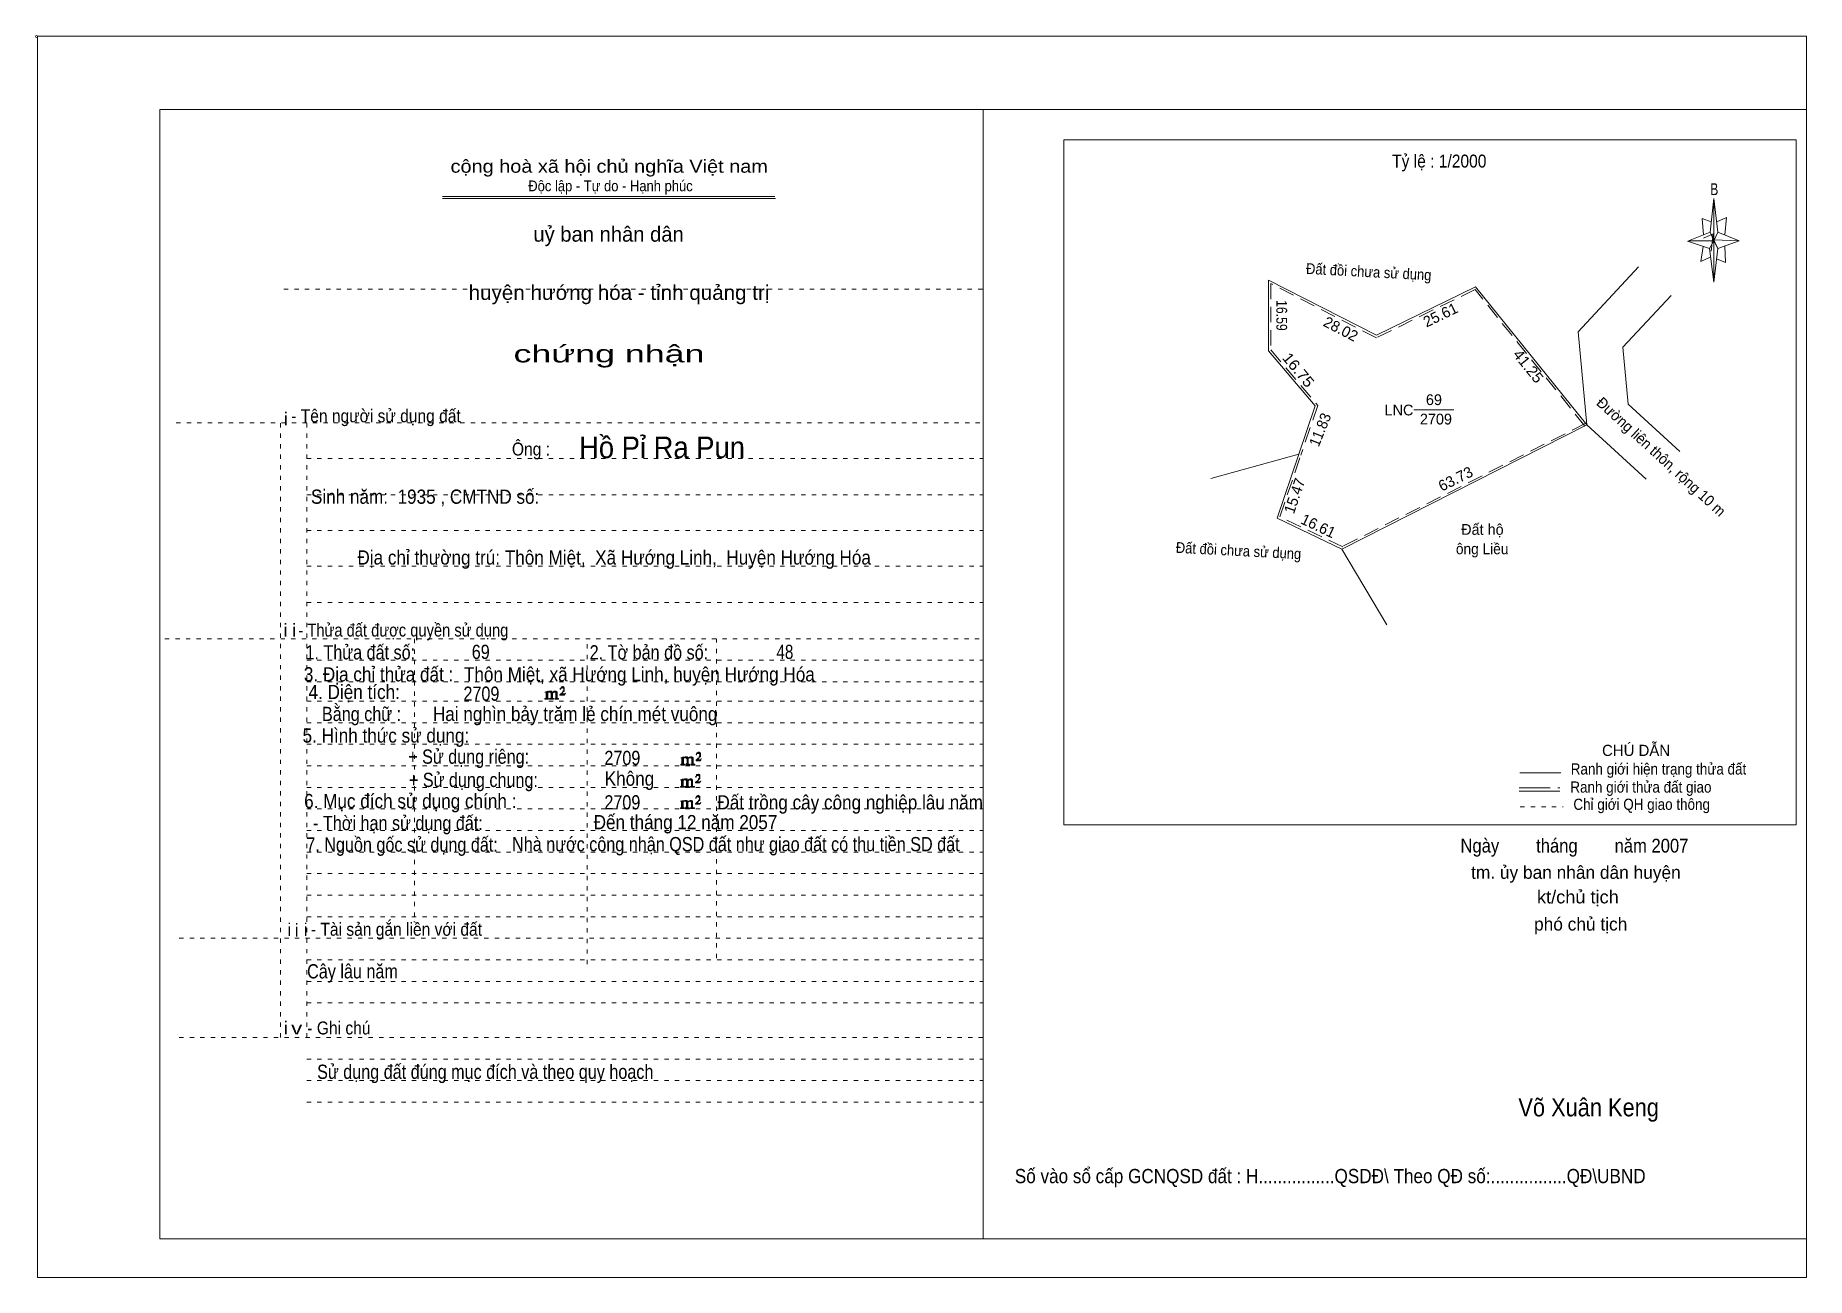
# Model space of a CAD drawing. Header units: centimetres. Extents: x -1.6 to 39.5, y -3.3 to 25.5.
import ezdxf
from ezdxf.enums import TextEntityAlignment as Align

# ---------------------------------------------------------------- set-up
doc = ezdxf.new("R2010")
doc.units = ezdxf.units.CM
doc.header["$LTSCALE"] = 0.12
for name, pattern in [('DOTTED', [1.5, 0.3, -1.2]), ('LONG_DASHED', [7.5, 6, -1.5]), ('MEDIUM_DASHED', [4.5, 3, -1.5])]:
    doc.linetypes.add(name, pattern=pattern)
for name, color, linetype, lineweight in [('1', 7, 'DOTTED', 13), ('10', 7, 'Continuous', 13), ('13', 7, 'Continuous', 13), ('4', 7, 'Continuous', 13), ('5', 7, 'Continuous', 13), ('50', 7, 'Continuous', 13)]:
    doc.layers.add(name, color=color, linetype=linetype, lineweight=lineweight)
doc.layers.add('30', color=7, linetype='Continuous')

msp = doc.modelspace()

# ---------------------------------------------------------------- hatches: boundary and pattern name
at = {"layer": '50'}
for points in [[(10.27, 10.13), (10.27, 10.12), (10.27, 10.11), (10.25, 10.11), (10.24, 10.11), (10.24, 10.1), (10.33, 10.1), (10.33, 10.11), (10.32, 10.11), (10.31, 10.11), (10.31, 10.12), (10.31, 10.13), (10.31, 10.24), (10.31, 10.25), (10.32, 10.26), (10.34, 10.26), (10.35, 10.26), (10.36, 10.26), (10.37, 10.25), (10.39, 10.22), (10.39, 10.13), (10.37, 10.12), (10.37, 10.11), (10.36, 10.11), (10.35, 10.11), (10.35, 10.1), (10.44, 10.1), (10.44, 10.11), (10.43, 10.11), (10.42, 10.11), (10.42, 10.12), (10.42, 10.13), (10.42, 10.24), (10.44, 10.26), (10.45, 10.26), (10.46, 10.26), (10.49, 10.26), (10.49, 10.25), (10.5, 10.24), (10.5, 10.22), (10.5, 10.13), (10.5, 10.12), (10.49, 10.11), (10.49, 10.11), (10.47, 10.11), (10.47, 10.1), (10.56, 10.1), (10.56, 10.11), (10.55, 10.11), (10.54, 10.11), (10.53, 10.12), (10.53, 10.13), (10.53, 10.2), (10.53, 10.25), (10.53, 10.26), (10.52, 10.27), (10.5, 10.28), (10.47, 10.28), (10.46, 10.28), (10.44, 10.27), (10.41, 10.25), (10.41, 10.26), (10.4, 10.28), (10.39, 10.28), (10.37, 10.28), (10.35, 10.28), (10.34, 10.28), (10.32, 10.26), (10.31, 10.26), (10.31, 10.25), (10.31, 10.25), (10.31, 10.26), (10.31, 10.28), (10.24, 10.26), (10.24, 10.26), (10.25, 10.26), (10.27, 10.25), (10.27, 10.24), (10.27, 10.23)], [(10.69, 10.19), (10.72, 10.24), (10.72, 10.24), (10.71, 10.22), (10.69, 10.22), (10.68, 10.22), (10.63, 10.22), (10.66, 10.26), (10.67, 10.27), (10.69, 10.28), (10.69, 10.3), (10.69, 10.32), (10.69, 10.34), (10.69, 10.35), (10.69, 10.37), (10.68, 10.38), (10.67, 10.38), (10.66, 10.39), (10.65, 10.39), (10.63, 10.38), (10.63, 10.38), (10.62, 10.37), (10.61, 10.35), (10.59, 10.33), (10.61, 10.33), (10.61, 10.35), (10.62, 10.35), (10.63, 10.36), (10.65, 10.36), (10.66, 10.36), (10.67, 10.35), (10.68, 10.35), (10.68, 10.32), (10.68, 10.3), (10.66, 10.28), (10.66, 10.26), (10.65, 10.25), (10.59, 10.2), (10.59, 10.19)], [(13.42, 8.61), (13.42, 8.6), (13.42, 8.59), (13.41, 8.59), (13.4, 8.59), (13.4, 8.57), (13.48, 8.57), (13.48, 8.59), (13.47, 8.59), (13.46, 8.59), (13.46, 8.6), (13.46, 8.61), (13.46, 8.72), (13.46, 8.73), (13.47, 8.74), (13.5, 8.74), (13.51, 8.74), (13.52, 8.74), (13.53, 8.73), (13.54, 8.69), (13.54, 8.61), (13.53, 8.6), (13.53, 8.59), (13.52, 8.59), (13.51, 8.59), (13.51, 8.57), (13.6, 8.57), (13.6, 8.59), (13.58, 8.59), (13.57, 8.59), (13.57, 8.6), (13.57, 8.61), (13.57, 8.72), (13.6, 8.74), (13.61, 8.74), (13.62, 8.74), (13.64, 8.74), (13.64, 8.73), (13.65, 8.72), (13.65, 8.69), (13.65, 8.61), (13.65, 8.6), (13.64, 8.59), (13.64, 8.59), (13.63, 8.59), (13.63, 8.57), (13.72, 8.57), (13.72, 8.59), (13.7, 8.59), (13.69, 8.59), (13.68, 8.6), (13.68, 8.61), (13.68, 8.68), (13.68, 8.73), (13.68, 8.74), (13.67, 8.75), (13.65, 8.76), (13.63, 8.76), (13.62, 8.76), (13.6, 8.75), (13.56, 8.73), (13.56, 8.74), (13.55, 8.76), (13.54, 8.76), (13.53, 8.76), (13.51, 8.76), (13.5, 8.76), (13.47, 8.74), (13.46, 8.74), (13.46, 8.73), (13.46, 8.73), (13.46, 8.74), (13.46, 8.76), (13.4, 8.74), (13.4, 8.74), (13.41, 8.74), (13.42, 8.73), (13.42, 8.72), (13.42, 8.71)], [(13.85, 8.67), (13.87, 8.72), (13.87, 8.72), (13.86, 8.69), (13.85, 8.69), (13.84, 8.69), (13.78, 8.69), (13.82, 8.74), (13.83, 8.75), (13.85, 8.76), (13.85, 8.78), (13.85, 8.79), (13.85, 8.82), (13.85, 8.83), (13.85, 8.85), (13.84, 8.86), (13.83, 8.86), (13.82, 8.87), (13.8, 8.87), (13.78, 8.86), (13.78, 8.86), (13.77, 8.85), (13.76, 8.83), (13.75, 8.81), (13.76, 8.81), (13.76, 8.83), (13.77, 8.83), (13.78, 8.84), (13.8, 8.84), (13.82, 8.84), (13.83, 8.83), (13.84, 8.83), (13.84, 8.79), (13.84, 8.78), (13.82, 8.76), (13.82, 8.74), (13.8, 8.73), (13.75, 8.68), (13.75, 8.67)], [(13.41, 8.09), (13.41, 8.08), (13.41, 8.07), (13.4, 8.07), (13.39, 8.07), (13.39, 8.06), (13.48, 8.06), (13.48, 8.07), (13.47, 8.07), (13.45, 8.07), (13.45, 8.08), (13.45, 8.09), (13.45, 8.2), (13.45, 8.21), (13.47, 8.23), (13.49, 8.23), (13.5, 8.23), (13.51, 8.23), (13.52, 8.21), (13.53, 8.18), (13.53, 8.09), (13.52, 8.08), (13.52, 8.07), (13.51, 8.07), (13.5, 8.07), (13.5, 8.06), (13.59, 8.06), (13.59, 8.07), (13.58, 8.07), (13.57, 8.07), (13.57, 8.08), (13.57, 8.09), (13.57, 8.2), (13.59, 8.23), (13.6, 8.23), (13.61, 8.23), (13.63, 8.23), (13.63, 8.21), (13.64, 8.2), (13.64, 8.18), (13.64, 8.09), (13.64, 8.08), (13.63, 8.07), (13.63, 8.07), (13.62, 8.07), (13.62, 8.06), (13.71, 8.06), (13.71, 8.07), (13.7, 8.07), (13.69, 8.07), (13.67, 8.08), (13.67, 8.09), (13.67, 8.17), (13.67, 8.21), (13.67, 8.23), (13.66, 8.24), (13.64, 8.25), (13.62, 8.25), (13.61, 8.25), (13.59, 8.24), (13.55, 8.21), (13.55, 8.23), (13.54, 8.25), (13.53, 8.25), (13.52, 8.25), (13.5, 8.25), (13.49, 8.25), (13.47, 8.23), (13.45, 8.23), (13.45, 8.21), (13.45, 8.21), (13.45, 8.23), (13.45, 8.25), (13.39, 8.23), (13.39, 8.23), (13.4, 8.23), (13.41, 8.21), (13.41, 8.2), (13.41, 8.19)], [(13.84, 8.16), (13.86, 8.2), (13.86, 8.2), (13.85, 8.18), (13.84, 8.18), (13.83, 8.18), (13.77, 8.18), (13.81, 8.23), (13.82, 8.24), (13.84, 8.25), (13.84, 8.27), (13.84, 8.28), (13.84, 8.3), (13.84, 8.31), (13.84, 8.34), (13.83, 8.35), (13.82, 8.35), (13.81, 8.36), (13.8, 8.36), (13.77, 8.35), (13.77, 8.35), (13.76, 8.34), (13.75, 8.31), (13.74, 8.29), (13.75, 8.29), (13.75, 8.31), (13.76, 8.31), (13.77, 8.33), (13.8, 8.33), (13.81, 8.33), (13.82, 8.31), (13.83, 8.31), (13.83, 8.28), (13.83, 8.27), (13.81, 8.25), (13.81, 8.23), (13.8, 8.21), (13.74, 8.17), (13.74, 8.16)], [(13.84, 7.66), (13.86, 7.71), (13.86, 7.71), (13.85, 7.68), (13.84, 7.68), (13.83, 7.68), (13.77, 7.68), (13.81, 7.73), (13.82, 7.74), (13.84, 7.75), (13.84, 7.77), (13.84, 7.78), (13.84, 7.81), (13.84, 7.82), (13.84, 7.84), (13.83, 7.85), (13.82, 7.85), (13.81, 7.86), (13.79, 7.86), (13.77, 7.85), (13.77, 7.85), (13.76, 7.84), (13.75, 7.82), (13.74, 7.8), (13.75, 7.8), (13.75, 7.82), (13.76, 7.82), (13.77, 7.83), (13.79, 7.83), (13.81, 7.83), (13.82, 7.82), (13.83, 7.82), (13.83, 7.78), (13.83, 7.77), (13.81, 7.75), (13.81, 7.73), (13.79, 7.72), (13.74, 7.67), (13.74, 7.66)], [(13.41, 7.6), (13.41, 7.59), (13.41, 7.58), (13.4, 7.58), (13.39, 7.58), (13.39, 7.56), (13.47, 7.56), (13.47, 7.58), (13.46, 7.58), (13.45, 7.58), (13.45, 7.59), (13.45, 7.6), (13.45, 7.71), (13.45, 7.72), (13.46, 7.73), (13.49, 7.73), (13.5, 7.73), (13.51, 7.73), (13.52, 7.72), (13.53, 7.68), (13.53, 7.6), (13.52, 7.59), (13.52, 7.58), (13.51, 7.58), (13.5, 7.58), (13.5, 7.56), (13.59, 7.56), (13.59, 7.58), (13.57, 7.58), (13.56, 7.58), (13.56, 7.59), (13.56, 7.6), (13.56, 7.71), (13.59, 7.73), (13.6, 7.73), (13.61, 7.73), (13.63, 7.73), (13.63, 7.72), (13.64, 7.71), (13.64, 7.68), (13.64, 7.6), (13.64, 7.59), (13.63, 7.58), (13.63, 7.58), (13.62, 7.58), (13.62, 7.56), (13.71, 7.56), (13.71, 7.58), (13.69, 7.58), (13.68, 7.58), (13.67, 7.59), (13.67, 7.6), (13.67, 7.67), (13.67, 7.72), (13.67, 7.73), (13.66, 7.74), (13.64, 7.75), (13.62, 7.75), (13.61, 7.75), (13.59, 7.74), (13.55, 7.72), (13.55, 7.73), (13.54, 7.75), (13.53, 7.75), (13.52, 7.75), (13.5, 7.75), (13.49, 7.75), (13.46, 7.73), (13.45, 7.73), (13.45, 7.72), (13.45, 7.72), (13.45, 7.73), (13.45, 7.75), (13.39, 7.73), (13.39, 7.73), (13.4, 7.73), (13.41, 7.72), (13.41, 7.71), (13.41, 7.7)]]:
    msp.add_hatch(color=256, dxfattribs=at).paths.add_polyline_path(points)

# ---------------------------------------------------------------- linework, layer by layer
at = {"layer": '1', "linetype": 'Continuous'}
for p, q in [((1.31, -2.42), (1.31, 23.78)), ((1.31, 23.78), (39.51, 23.78)), ((20.41, -2.42), (20.41, 23.78)), ((39.51, -2.42), (39.51, 23.78)), ((7.87, 21.76), (15.58, 21.76)), ((7.87, 21.71), (15.59, 21.71)), ((37.26, 20.55), (36.75, 20.72)), ((1.31, -2.42), (39.51, -2.42))]:
    msp.add_line(p, q, dxfattribs=at)
at = {"layer": '1'}
for p, q in [((4.19, 19.61), (20.41, 19.61)), ((1.69, 16.51), (20.41, 16.51)), ((4.11, 2.25), (4.11, 16.51)), ((4.72, 2.25), (4.72, 16.51)), ((4.72, 15.68), (20.41, 15.68)), ((4.72, 14.84), (20.41, 14.84)), ((4.72, 14.01), (20.41, 14.01)), ((4.72, 13.18), (20.41, 13.18)), ((4.72, 12.34), (20.41, 12.34)), ((1.43, 11.5), (20.41, 11.5)), ((7.22, 5.05), (7.22, 11.5)), ((11.22, 3.95), (11.22, 11.5)), ((14.22, 4.09), (14.22, 11.5)), ((4.72, 11), (20.41, 11)), ((4.72, 10.5), (20.41, 10.5)), ((4.72, 10.05), (20.41, 10.05)), ((4.72, 9.55), (20.41, 9.55)), ((4.72, 9.05), (20.41, 9.05)), ((4.72, 8.55), (20.41, 8.55)), ((4.72, 8.05), (20.41, 8.05)), ((4.72, 7.55), (20.41, 7.55)), ((4.72, 7.05), (20.41, 7.05)), ((4.72, 6.55), (20.41, 6.55)), ((4.72, 6.05), (20.41, 6.05)), ((4.72, 5.55), (20.41, 5.55)), ((4.72, 5.05), (20.41, 5.05)), ((1.76, 4.55), (20.41, 4.55)), ((4.72, 4.05), (20.41, 4.05)), ((4.72, 3.55), (20.41, 3.55)), ((4.72, 3.05), (20.41, 3.05)), ((1.76, 2.25), (20.41, 2.25)), ((4.72, 1.75), (20.41, 1.75)), ((4.72, 1.25), (20.41, 1.25)), ((4.72, 0.75), (20.41, 0.75))]:
    msp.add_line(p, q, dxfattribs=at)
at = {"layer": '1', "linetype": 'Continuous'}
msp.add_lwpolyline([(-1.53, -3.32), (39.51, -3.32), (39.51, 25.48), (-1.53, 25.48)], close=True, dxfattribs=at)
msp.add_lwpolyline([(37.27, 20.35), (37.06, 20.25), (37.11, 20.6)], dxfattribs=at)
at = {"layer": '10', "linetype": 'MEDIUM_DASHED'}
msp.add_line((34.39, 16.5), (28.71, 13.62), dxfattribs=at)
at = {"layer": '10'}
for p, q in [((27.73, 15.78), (25.69, 15.22)), ((29.77, 11.82), (28.73, 13.58))]:
    msp.add_line(p, q, dxfattribs=at)
for points in [[(34.41, 16.46), (31.83, 19.66), (29.53, 18.54), (27.03, 19.82), (27.03, 18.18), (28.11, 16.9), (27.73, 15.78)], [(35.61, 20.13), (34.21, 18.62), (34.41, 16.46)], [(36.57, 15.84), (35.37, 16.94), (35.25, 18.26), (36.37, 19.46)], [(35.79, 15.2), (34.41, 16.46), (28.73, 13.58)], [(28.73, 13.58), (27.23, 14.3), (27.73, 15.78)]]:
    msp.add_lwpolyline(points, dxfattribs=at)
at = {"layer": '10', "linetype": 'MEDIUM_DASHED'}
for points in [[(34.37, 16.43), (31.82, 19.6), (29.53, 18.48), (27.08, 19.74), (27.08, 18.2), (28.17, 16.91), (27.78, 15.76)], [(28.75, 13.63), (27.29, 14.33), (27.78, 15.76)]]:
    msp.add_lwpolyline(points, dxfattribs=at)
at = {"layer": '13'}
msp.add_line((30.4, 16.81), (31.33, 16.81), dxfattribs=at)
at = {"layer": '4'}
for p, q in [((32.86, 8.39), (33.81, 8.39)), ((32.84, 7.96), (33.79, 7.96))]:
    msp.add_line(p, q, dxfattribs=at)
at = {"layer": '4', "linetype": 'LONG_DASHED'}
msp.add_line((32.84, 8.04), (33.79, 8.04), dxfattribs=at)
at = {"layer": '4', "linetype": 'DOTTED'}
msp.add_line((32.87, 7.6), (33.86, 7.6), dxfattribs=at)
at = {"layer": '4'}
msp.add_lwpolyline([(22.28, 23.07), (39.27, 23.07), (39.27, 7.18), (22.28, 7.18)], close=True, dxfattribs=at)
msp.add_circle((-1.55, 25.47), 0.025, dxfattribs=at)
at = {"layer": '5'}
for p, q in [((37.27, 20.93), (37.36, 21.71)), ((37.45, 20.55), (37.36, 19.77)), ((37.45, 20.93), (37.95, 20.73)), ((37.61, 20.61), (37.63, 20.23)), ((37.63, 20.23), (37.42, 20.31))]:
    msp.add_line(p, q, dxfattribs=at)
for points in [[(37.36, 21.71), (37.45, 20.93), (37.36, 20.73)], [(37.36, 20.73), (36.77, 20.73), (37.27, 20.93), (37.45, 20.55), (37.95, 20.73), (37.36, 20.75)], [(37.36, 20.73), (37.36, 19.77), (37.26, 20.55)]]:
    msp.add_lwpolyline(points, close=True, dxfattribs=at)
for points in [[(37.3, 21.17), (37.09, 21.25), (37.12, 20.87)], [(37.43, 21.17), (37.65, 21.27), (37.61, 20.87)], [(37.36, 20.73), (37.27, 20.93), (36.77, 20.73)], [(37.12, 20.79), (37.34, 20.89), (37.3, 20.49)], [(37.36, 20.73), (37.45, 20.55), (37.95, 20.73)]]:
    msp.add_lwpolyline(points, dxfattribs=at)
at = {"layer": '50'}
for points in [[(10.27, 10.13), (10.27, 10.12), (10.27, 10.11), (10.25, 10.11), (10.24, 10.11), (10.24, 10.1), (10.33, 10.1), (10.33, 10.11), (10.32, 10.11), (10.31, 10.11), (10.31, 10.12), (10.31, 10.13), (10.31, 10.24), (10.31, 10.25), (10.32, 10.26), (10.34, 10.26), (10.35, 10.26), (10.36, 10.26), (10.37, 10.25), (10.39, 10.22), (10.39, 10.13), (10.37, 10.12), (10.37, 10.11), (10.36, 10.11), (10.35, 10.11), (10.35, 10.1), (10.44, 10.1), (10.44, 10.11), (10.43, 10.11), (10.42, 10.11), (10.42, 10.12), (10.42, 10.13), (10.42, 10.24), (10.44, 10.26), (10.45, 10.26), (10.46, 10.26), (10.49, 10.26), (10.49, 10.25), (10.5, 10.24), (10.5, 10.22), (10.5, 10.13), (10.5, 10.12), (10.49, 10.11), (10.49, 10.11), (10.47, 10.11), (10.47, 10.1), (10.56, 10.1), (10.56, 10.11), (10.55, 10.11), (10.54, 10.11), (10.53, 10.12), (10.53, 10.13), (10.53, 10.2), (10.53, 10.25), (10.53, 10.26), (10.52, 10.27), (10.5, 10.28), (10.47, 10.28), (10.46, 10.28), (10.44, 10.27), (10.41, 10.25), (10.41, 10.26), (10.4, 10.28), (10.39, 10.28), (10.37, 10.28), (10.35, 10.28), (10.34, 10.28), (10.32, 10.26), (10.31, 10.26), (10.31, 10.25), (10.31, 10.25), (10.31, 10.26), (10.31, 10.28), (10.24, 10.26), (10.24, 10.26), (10.25, 10.26), (10.27, 10.25), (10.27, 10.24), (10.27, 10.23)], [(10.69, 10.19), (10.72, 10.24), (10.72, 10.24), (10.71, 10.22), (10.69, 10.22), (10.68, 10.22), (10.63, 10.22), (10.66, 10.26), (10.67, 10.27), (10.69, 10.28), (10.69, 10.3), (10.69, 10.32), (10.69, 10.34), (10.69, 10.35), (10.69, 10.37), (10.68, 10.38), (10.67, 10.38), (10.66, 10.39), (10.65, 10.39), (10.63, 10.38), (10.63, 10.38), (10.62, 10.37), (10.61, 10.35), (10.59, 10.33), (10.61, 10.33), (10.61, 10.35), (10.62, 10.35), (10.63, 10.36), (10.65, 10.36), (10.66, 10.36), (10.67, 10.35), (10.68, 10.35), (10.68, 10.32), (10.68, 10.3), (10.66, 10.28), (10.66, 10.26), (10.65, 10.25), (10.59, 10.2), (10.59, 10.19)], [(13.42, 8.61), (13.42, 8.6), (13.42, 8.59), (13.41, 8.59), (13.4, 8.59), (13.4, 8.57), (13.48, 8.57), (13.48, 8.59), (13.47, 8.59), (13.46, 8.59), (13.46, 8.6), (13.46, 8.61), (13.46, 8.72), (13.46, 8.73), (13.47, 8.74), (13.5, 8.74), (13.51, 8.74), (13.52, 8.74), (13.53, 8.73), (13.54, 8.69), (13.54, 8.61), (13.53, 8.6), (13.53, 8.59), (13.52, 8.59), (13.51, 8.59), (13.51, 8.57), (13.6, 8.57), (13.6, 8.59), (13.58, 8.59), (13.57, 8.59), (13.57, 8.6), (13.57, 8.61), (13.57, 8.72), (13.6, 8.74), (13.61, 8.74), (13.62, 8.74), (13.64, 8.74), (13.64, 8.73), (13.65, 8.72), (13.65, 8.69), (13.65, 8.61), (13.65, 8.6), (13.64, 8.59), (13.64, 8.59), (13.63, 8.59), (13.63, 8.57), (13.72, 8.57), (13.72, 8.59), (13.7, 8.59), (13.69, 8.59), (13.68, 8.6), (13.68, 8.61), (13.68, 8.68), (13.68, 8.73), (13.68, 8.74), (13.67, 8.75), (13.65, 8.76), (13.63, 8.76), (13.62, 8.76), (13.6, 8.75), (13.56, 8.73), (13.56, 8.74), (13.55, 8.76), (13.54, 8.76), (13.53, 8.76), (13.51, 8.76), (13.5, 8.76), (13.47, 8.74), (13.46, 8.74), (13.46, 8.73), (13.46, 8.73), (13.46, 8.74), (13.46, 8.76), (13.4, 8.74), (13.4, 8.74), (13.41, 8.74), (13.42, 8.73), (13.42, 8.72), (13.42, 8.71)], [(13.85, 8.67), (13.87, 8.72), (13.87, 8.72), (13.86, 8.69), (13.85, 8.69), (13.84, 8.69), (13.78, 8.69), (13.82, 8.74), (13.83, 8.75), (13.85, 8.76), (13.85, 8.78), (13.85, 8.79), (13.85, 8.82), (13.85, 8.83), (13.85, 8.85), (13.84, 8.86), (13.83, 8.86), (13.82, 8.87), (13.8, 8.87), (13.78, 8.86), (13.78, 8.86), (13.77, 8.85), (13.76, 8.83), (13.75, 8.81), (13.76, 8.81), (13.76, 8.83), (13.77, 8.83), (13.78, 8.84), (13.8, 8.84), (13.82, 8.84), (13.83, 8.83), (13.84, 8.83), (13.84, 8.79), (13.84, 8.78), (13.82, 8.76), (13.82, 8.74), (13.8, 8.73), (13.75, 8.68), (13.75, 8.67)], [(13.41, 8.09), (13.41, 8.08), (13.41, 8.07), (13.4, 8.07), (13.39, 8.07), (13.39, 8.06), (13.48, 8.06), (13.48, 8.07), (13.47, 8.07), (13.45, 8.07), (13.45, 8.08), (13.45, 8.09), (13.45, 8.2), (13.45, 8.21), (13.47, 8.23), (13.49, 8.23), (13.5, 8.23), (13.51, 8.23), (13.52, 8.21), (13.53, 8.18), (13.53, 8.09), (13.52, 8.08), (13.52, 8.07), (13.51, 8.07), (13.5, 8.07), (13.5, 8.06), (13.59, 8.06), (13.59, 8.07), (13.58, 8.07), (13.57, 8.07), (13.57, 8.08), (13.57, 8.09), (13.57, 8.2), (13.59, 8.23), (13.6, 8.23), (13.61, 8.23), (13.63, 8.23), (13.63, 8.21), (13.64, 8.2), (13.64, 8.18), (13.64, 8.09), (13.64, 8.08), (13.63, 8.07), (13.63, 8.07), (13.62, 8.07), (13.62, 8.06), (13.71, 8.06), (13.71, 8.07), (13.7, 8.07), (13.69, 8.07), (13.67, 8.08), (13.67, 8.09), (13.67, 8.17), (13.67, 8.21), (13.67, 8.23), (13.66, 8.24), (13.64, 8.25), (13.62, 8.25), (13.61, 8.25), (13.59, 8.24), (13.55, 8.21), (13.55, 8.23), (13.54, 8.25), (13.53, 8.25), (13.52, 8.25), (13.5, 8.25), (13.49, 8.25), (13.47, 8.23), (13.45, 8.23), (13.45, 8.21), (13.45, 8.21), (13.45, 8.23), (13.45, 8.25), (13.39, 8.23), (13.39, 8.23), (13.4, 8.23), (13.41, 8.21), (13.41, 8.2), (13.41, 8.19)], [(13.84, 8.16), (13.86, 8.2), (13.86, 8.2), (13.85, 8.18), (13.84, 8.18), (13.83, 8.18), (13.77, 8.18), (13.81, 8.23), (13.82, 8.24), (13.84, 8.25), (13.84, 8.27), (13.84, 8.28), (13.84, 8.3), (13.84, 8.31), (13.84, 8.34), (13.83, 8.35), (13.82, 8.35), (13.81, 8.36), (13.8, 8.36), (13.77, 8.35), (13.77, 8.35), (13.76, 8.34), (13.75, 8.31), (13.74, 8.29), (13.75, 8.29), (13.75, 8.31), (13.76, 8.31), (13.77, 8.33), (13.8, 8.33), (13.81, 8.33), (13.82, 8.31), (13.83, 8.31), (13.83, 8.28), (13.83, 8.27), (13.81, 8.25), (13.81, 8.23), (13.8, 8.21), (13.74, 8.17), (13.74, 8.16)], [(13.84, 7.66), (13.86, 7.71), (13.86, 7.71), (13.85, 7.68), (13.84, 7.68), (13.83, 7.68), (13.77, 7.68), (13.81, 7.73), (13.82, 7.74), (13.84, 7.75), (13.84, 7.77), (13.84, 7.78), (13.84, 7.81), (13.84, 7.82), (13.84, 7.84), (13.83, 7.85), (13.82, 7.85), (13.81, 7.86), (13.79, 7.86), (13.77, 7.85), (13.77, 7.85), (13.76, 7.84), (13.75, 7.82), (13.74, 7.8), (13.75, 7.8), (13.75, 7.82), (13.76, 7.82), (13.77, 7.83), (13.79, 7.83), (13.81, 7.83), (13.82, 7.82), (13.83, 7.82), (13.83, 7.78), (13.83, 7.77), (13.81, 7.75), (13.81, 7.73), (13.79, 7.72), (13.74, 7.67), (13.74, 7.66)], [(13.41, 7.6), (13.41, 7.59), (13.41, 7.58), (13.4, 7.58), (13.39, 7.58), (13.39, 7.56), (13.47, 7.56), (13.47, 7.58), (13.46, 7.58), (13.45, 7.58), (13.45, 7.59), (13.45, 7.6), (13.45, 7.71), (13.45, 7.72), (13.46, 7.73), (13.49, 7.73), (13.5, 7.73), (13.51, 7.73), (13.52, 7.72), (13.53, 7.68), (13.53, 7.6), (13.52, 7.59), (13.52, 7.58), (13.51, 7.58), (13.5, 7.58), (13.5, 7.56), (13.59, 7.56), (13.59, 7.58), (13.57, 7.58), (13.56, 7.58), (13.56, 7.59), (13.56, 7.6), (13.56, 7.71), (13.59, 7.73), (13.6, 7.73), (13.61, 7.73), (13.63, 7.73), (13.63, 7.72), (13.64, 7.71), (13.64, 7.68), (13.64, 7.6), (13.64, 7.59), (13.63, 7.58), (13.63, 7.58), (13.62, 7.58), (13.62, 7.56), (13.71, 7.56), (13.71, 7.58), (13.69, 7.58), (13.68, 7.58), (13.67, 7.59), (13.67, 7.6), (13.67, 7.67), (13.67, 7.72), (13.67, 7.73), (13.66, 7.74), (13.64, 7.75), (13.62, 7.75), (13.61, 7.75), (13.59, 7.74), (13.55, 7.72), (13.55, 7.73), (13.54, 7.75), (13.53, 7.75), (13.52, 7.75), (13.5, 7.75), (13.49, 7.75), (13.46, 7.73), (13.45, 7.73), (13.45, 7.72), (13.45, 7.72), (13.45, 7.73), (13.45, 7.75), (13.39, 7.73), (13.39, 7.73), (13.4, 7.73), (13.41, 7.72), (13.41, 7.71), (13.41, 7.7)]]:
    msp.add_lwpolyline(points, close=True, dxfattribs=at)

# ---------------------------------------------------------------- texts
at = {"layer": '1'}
for s, height, width, p in [('cộng hoà xã hội chủ nghĩa Việt nam', 0.3, 1.15, (11.735, 22.31)), ('Độc lập - Tự do - Hạnh phúc', 0.25, 0.9, (11.765, 21.88)), ('chứng nhận', 0.4, 1.55, (11.73, 17.91)), ('- Tên người sử dụng đất', 0.3, 0.9, (6.325, 16.52)), ('- Thửa đất được quyền sử dụng', 0.3, 0.85, (6.96, 11.55)), ('- Tài sản gắn liền với đất ', 0.3, 0.9, (6.85, 4.61)), ('v', 0.3, 1.3, (4.485, 2.32)), ('- Ghi chú', 0.3, 0.9, (5.465, 2.32))]:
    msp.add_text(s, height=height, dxfattribs=dict(at, width=width)).set_placement(p, align=Align.CENTER)
for s, height, p in [('uỷ ban nhân dân', 0.35, (11.72, 20.71)), ('i', 0.3, (4.235, 16.45)), ('i', 0.3, (4.225, 11.55)), ('i', 0.3, (4.425, 11.55)), ('i', 0.3, (4.315, 4.6)), ('i', 0.3, (4.485, 4.59)), ('i', 0.3, (4.695, 4.6)), ('i', 0.3, (4.235, 2.32))]:
    msp.add_text(s, height=height, dxfattribs=at).set_placement(p, align=Align.CENTER)
at = {"layer": '10'}
for s, height, width, p in [('Tỷ lệ : 1/2000', 0.3, 0.9, (30.99, 22.43)), ('Hồ Pỉ Ra Pun', 0.5, 0.95, (12.96, 15.69)), ('ông Liều', 0.25, 0.95, (31.985, 13.46)), ('Võ Xuân Keng', 0.42, 0.9, (34.455, 0.42))]:
    msp.add_text(s, height=height, dxfattribs=dict(at, width=width)).set_placement(p, align=Align.CENTER)
for s, rotation, width, p in [('Đất đồi chưa sử dụng ', 357, 0.9, (29.389, 19.886)), ('Đường liên thôn, rộng 10 m ', 317.603, 0.95, (36.086, 15.6)), ('Đất đồi chưa sử dụng ', 357, 0.9, (26.369, 13.416))]:
    msp.add_text(s, height=0.25, rotation=rotation, dxfattribs=dict(at, width=width)).set_placement(p, align=Align.CENTER)
msp.add_text('LNC', height=0.25, dxfattribs=at).set_placement((30.39, 16.68), align=Align.RIGHT)
for s, p in [('69', (30.68, 16.92)), ('2709', (30.54, 16.47))]:
    msp.add_text(s, height=0.25, dxfattribs=at).set_placement(p)
msp.add_text('Đất hộ', height=0.25, dxfattribs=at).set_placement((31.99, 13.91), align=Align.CENTER)
at = {"layer": '30'}
for s, height, rotation, width, p in [('16.59', 0.25, 270, 0.85, (27.21, 19)), ('16.75', 0.2499, 309.67, 1.1, (27.625, 17.655)), ('41.25', 0.25, 308.89, 1.05, (32.958, 17.744)), ('11.83', 0.2498, 68, 0.95, (28.341, 16.303))]:
    msp.add_text(s, height=height, rotation=rotation, dxfattribs=dict(at, width=width)).set_placement(p, align=Align.CENTER)
for s, height, rotation, p in [('28.02', 0.25, 332.731, (28.648, 18.575)), ('25.61', 0.25, 25.735, (31.071, 18.899)), ('15.47', 0.2499, 71.143, (27.751, 14.775)), ('63.73', 0.2499, 26.666, (31.424, 15.098)), ('16.61', 0.25, 334.654, (28.131, 14.004))]:
    msp.add_text(s, height=height, rotation=rotation, dxfattribs=at).set_placement(p, align=Align.CENTER)
at = {"layer": '4'}
msp.add_text('CHÚ DẪN', height=0.2591, dxfattribs=at).set_placement((35.555, 8.78), align=Align.CENTER)
at = {"layer": '4', "width": 0.9}
for s, p in [('Ranh giới hiện trạng thửa đất', (36.075, 8.35)), ('Ranh giới thửa đất giao ', (35.71, 7.93)), ('Chỉ giới QH giao thông', (35.685, 7.53))]:
    msp.add_text(s, height=0.2591, dxfattribs=at).set_placement(p, align=Align.CENTER)
at = {"layer": '5', "width": 0.75}
msp.add_text('B', height=0.276, dxfattribs=at).set_placement((37.37, 21.79), align=Align.CENTER)
at = {"layer": '50'}
for s, height, width, p in [('  huyện hướng hóa - tỉnh quảng trị', 0.34, 1.05, (11.83, 19.36)), ('Ông :', 0.3, 0.9, (9.92, 15.75)), ('Sinh năm:  1935 , CMTND số: ', 0.33, 0.9, (7.52, 14.63)), ('Địa chỉ thường trú: Thôn Miệt,  Xã Hướng Linh,  Huyện Hướng Hóa', 0.33, 0.9, (11.85, 13.22)), ('1. Thửa đất số:  ', 0.33, 0.85, (6.065, 11.02)), ('69', 0.33, 0.85, (8.755, 11.03)), ('2. Tờ bản đồ số:  ', 0.33, 0.85, (12.76, 11.02)), ('48', 0.33, 0.8, (15.81, 11.03)), ('3. Địa chỉ thửa đất : ', 0.33, 0.9, (6.44, 10.51)), ('Thôn Miệt, xã Hướng Linh, huyện Hướng Hóa', 0.33, 0.9, (12.435, 10.51)), ('4. Diện tích: ', 0.33, 0.9, (5.875, 10.1)), ('2709', 0.33, 0.85, (8.77, 10.06)), ('Bằng chữ :', 0.33, 0.85, (5.99, 9.59)), ('Hai nghìn bảy trăm lẻ chín mét vuông', 0.33, 0.9, (10.945, 9.59)), ('5. Hình thức sử dụng:', 0.33, 0.9, (6.555, 9.09)), ('+ Sử dụng riêng:', 0.33, 0.85, (8.475, 8.6)), ('2709', 0.33, 0.85, (12.04, 8.57)), ('+ Sử dụng chung:', 0.33, 0.85, (8.585, 8.06)), ('Không', 0.33, 0.9, (12.205, 8.09)), ('6. Mục đích sử dụng chính :', 0.33, 0.9, (7.12, 7.57)), ('2709', 0.33, 0.85, (12.04, 7.54)), ('Đất trồng cây công nghiệp lâu năm', 0.33, 0.9, (17.325, 7.54)), ('- Thời hạn sử dụng đất:', 0.33, 0.85, (6.835, 7.06)), ('Đến tháng 12 năm 2057', 0.33, 0.9, (13.505, 7.08)), ('7. Nguồn gốc sử dụng đất:', 0.33, 0.85, (6.93, 6.56)), ('Nhà nước công nhận QSD đất như giao đất có thu tiền SD đất ', 0.33, 0.85, (14.725, 6.57)), ('Ngày        tháng        năm 2007', 0.32, 0.9, (34.125, 6.54)), ('kt/chủ tịch', 0.3, 1.05, (34.205, 5.36)), ('Cây lâu năm', 0.33, 0.85, (5.78, 3.62)), ('Sử dụng đất đúng mục đích và theo quy hoạch', 0.33, 0.85, (8.86, 1.29)), ('Số vào sổ cấp GCNQSD đất : H................QSDĐ\\ Theo QĐ số:................QĐ\\UBND', 0.33, 0.9, (28.46, -1.13))]:
    msp.add_text(s, height=height, dxfattribs=dict(at, width=width)).set_placement(p, align=Align.CENTER)
for s, p in [('tm. ủy ban nhân dân huyện ', (34.215, 5.93)), ('phó chủ tịch', (34.27, 4.73))]:
    msp.add_text(s, height=0.3, dxfattribs=at).set_placement(p, align=Align.CENTER)

doc.saveas('drawing.dxf')
